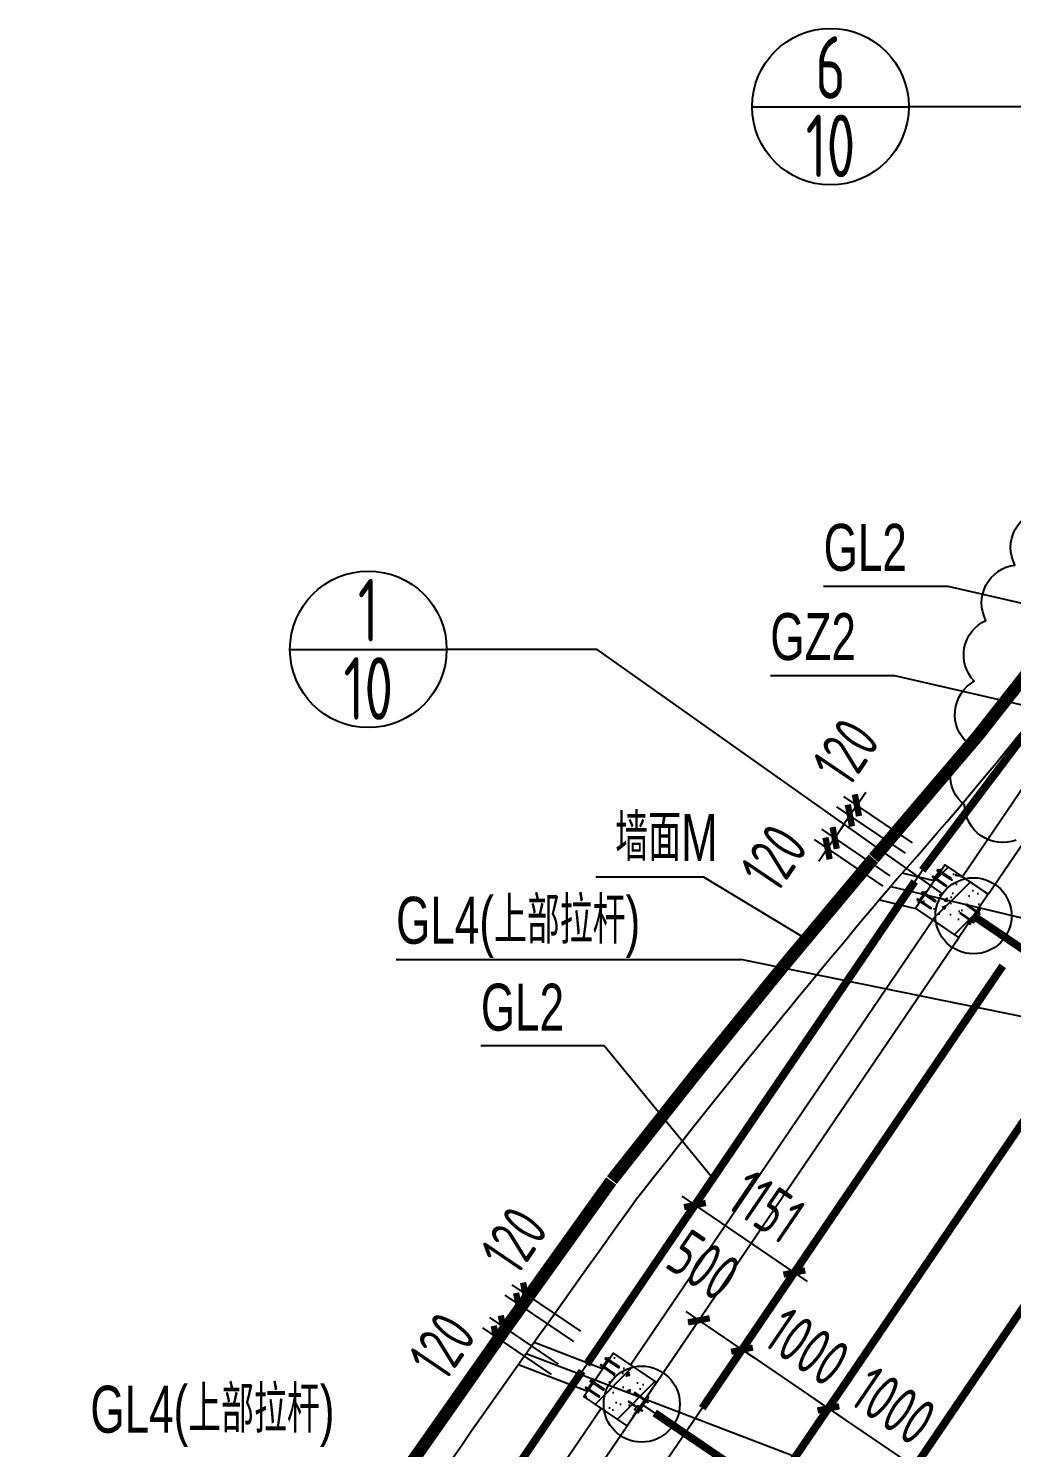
# Model space of a CAD drawing. Extents: x -803796 to -501762, y -1479216 to -846035.
# Drawn here: x -577903 to -568490, y -1372104 to -1358506 of the extents above; entities that cross this region are included whole.
import ezdxf
from ezdxf.enums import TextEntityAlignment as Align

# ---------------------------------------------------------------- set-up
doc = ezdxf.new("R2010")
doc.units = 0
doc.header["$LTSCALE"] = 1500
doc.linetypes.add('5102-12$0$5102-12$0$5102-12$0$DASH', pattern=[0.35, 0.25, -0.1])
doc.linetypes.add('XREF-GRID-04区$0$ACAD_ISO04W100', pattern=[30, 24, -3, 0, -3])
doc.layers.get('0').update_dxf_attribs({"linetype": 'CONTINUOUS'})
doc.layers.get('Defpoints').update_dxf_attribs({"linetype": 'CONTINUOUS'})
for name, color, linetype in [('AR-INT DECO', 140, 'CONTINUOUS'), ('COLUMN', 1, 'CONTINUOUS'), ('DIM', 3, 'CONTINUOUS'), ('HATCH', 254, 'CONTINUOUS'), ('M3', 2, 'CONTINUOUS'), ('P-WALL-NEW', 4, 'CONTINUOUS'), ('STPM_SBEAM_THICK', 2, 'CONTINUOUS'), ('struc', 161, 'CONTINUOUS'), ('TEXT', 7, 'CONTINUOUS'), ('THIN', 7, 'CONTINUOUS'), ('XREF-GRID-04区$0$A-DOTE', 14, 'XREF-GRID-04区$0$ACAD_ISO04W100')]:
    doc.layers.add(name, color=color, linetype=linetype)
doc.styles.add('TSSD_Dimension', font='Tssdeng.shx', dxfattribs={"width": 0.7, "bigfont": 'hztxt.shx'})
doc.styles.add('TSSD_Label', font='tj03-romans1.shx', dxfattribs={"width": 0.7, "bigfont": 'hztxt.shx'})
doc.styles.add('TSSD_Num', font='tssdeng.shx', dxfattribs={"width": 0.7, "bigfont": 'hztxt.shx'})
doc.dimstyles.new('TSSD_150_150', dxfattribs={"dimtxt": 450, "dimasz": 150, "dimexe": 150, "dimexo": 375, "dimgap": 150, "dimtad": 1, "dimdec": 0, "dimzin": 0, "dimdsep": 46, "dimtxsty": 'TSSD_Dimension', "dimblk": 'ARCHTICK', "dimblk1": 'ARCHTICK', "dimblk2": 'ARCHTICK', "dimcen": 0, "dimdle": 150, "dimclrt": 7, "dimadec": 0, "dimazin": 0, "dimtfac": 1, "dimtdec": 0, "dimtix": 1, "dimtmove": 2, "dimatfit": 3, "dimfxl": 1, "dimtolj": 1, "dimtzin": 0, "dimarcsym": 0})
pattern_1 = [(50, (-456399.1, -1515119.74), (358.6301, -31.37607), [37.5, -412.5]), (355, (-456399.1, -1515119.74), (-69.3757, 376.0961), [30, -330]), (100.4514, (-456369.22, -1515122.36), (289.2547, 344.7198), [31.8701, -350.57106]), (46.1842, (-456399.1, -1515019.74), (533.6205, -82.7595), [56.25, -618.75]), (96.6356, (-456354.64, -1515026.64), (467.3314, 487.059), [47.8051, -525.8565]), (351.1842, (-456399.1, -1515019.74), (467.331, 487.0593), [45, -495]), (21, (-456349.1, -1515044.74), (298.45353, -201.30945), [37.5, -412.5]), (326, (-456349.1, -1515044.74), (121.6577, 362.575), [30, -330]), (71.4514, (-456324.24, -1515061.5), (420.1113, 161.26525), [31.8701, -350.57106]), (37.5, (-456399.11, -1515119.74), (6.07993, 166.44693), [0, -326, 0, -335, 0, -331.25]), (7.5, (-456399.1, -1515119.74), (131.53477, 197.20586), [0, -191, 0, -318.5, 0, -126.25]), (327.5, (-456510.61, -1515119.74), (266.91122, -11.27744), [0, -125, 0, -390, 0, -517.5]), (317.5, (-456560.6, -1515119.74), (291.59308, 50.0525), [0, -162.5, 0, -259, 0, -367.5]), (45, (-456399.1, -1515119.74), (-176.7767, 176.7767), [])]

# ---------------------------------------------------------------- blocks, each defined once
blk = doc.blocks.new('ts_idx')
at = {"color": 0, "linetype": 'ByBlock', "lineweight": -2}
blk.add_line((-0.5, 0), (0.5, 0), dxfattribs=at)
blk.add_circle((0, 0), 0.5, dxfattribs=at)
at = {"color": 0, "linetype": 'ByBlock', "lineweight": -2, "style": 'TSSD_Num', "width": 0.7}
for tag, p in [('1', (0, 0.25)), ('A', (0, -0.25))]:
    blk.add_attdef(tag, text='', height=0.4, dxfattribs=at).set_placement(p, align=Align.MIDDLE_CENTER)
blk = doc.blocks.new('A$C0A93205B')
at = {"color": 6}
for points in [[(36, 0), (44, 0), (44, 156), (36, 156)], [(144, 0), (136, 0), (136, 156), (144, 156)], [(0, 22), (180, 22), (180, 38), (0, 38)]]:
    blk.add_lwpolyline(points, close=True, dxfattribs=at)
blk = doc.blocks.new('A$C6D4627A8')
blk.add_lwpolyline([(0, 122), (120, 122), (120, 132), (0, 132)], close=True)
at = {"layer": 'AR-INT DECO'}
for points in [[(14, 0), (26, 0), (26, 155), (14, 155)], [(106, 0), (94, 0), (94, 155), (106, 155)]]:
    blk.add_lwpolyline(points, close=True, dxfattribs=at)
blk = doc.blocks.new('_ArchTick')
at = {"color": 0, "linetype": 'ByBlock', "const_width": 0.4}
blk.add_lwpolyline([(-0.5, -0.5), (0.5, 0.5)], dxfattribs=at)
blk = doc.blocks.new('*D712')
at = {"layer": 'Defpoints', "color": 0, "transparency": 16777216}
for p in [(-571522, -1369780), (-570570, -1370426, -3), (-570570, -1370426)]:
    blk.add_point(p, dxfattribs=at)
at = {"layer": 'DIM', "color": 0, "lineweight": -2, "transparency": 16777216}
for p, q in [((-571646, -1369696), (-570446, -1370511)), ((-571733, -1370090), (-571606, -1369904)), ((-570781, -1370737), (-570654, -1370550))]:
    blk.add_line(p, q, dxfattribs=at)
at = {"layer": 'DIM', "color": 0, "lineweight": -2, "transparency": 16777216, "xscale": 150, "yscale": 150, "zscale": 150}
for p, rotation in [((-571522, -1369780), 145.826245079097), ((-570570, -1370426), 325.826245079097)]:
    blk.add_blockref('_ArchTick', p, dxfattribs=dict(at, rotation=rotation))
at = {"layer": 'DIM', "color": 7, "transparency": 16777216, "insert": (-570836, -1369793), "char_height": 450, "attachment_point": 5, "rotation": 325.8262, "style": 'TSSD_Dimension'}
blk.add_mtext('\\A1;1151', dxfattribs=at)
blk = doc.blocks.new('*D713')
at = {"layer": 'Defpoints', "color": 0, "transparency": 16777216}
for p in [(-570038, -1366048), (-569128, -1366521), (-569196, -1366620)]:
    blk.add_point(p, dxfattribs=at)
at = {"layer": 'DIM', "color": 0, "lineweight": -2, "transparency": 16777216}
for p, q in [((-569971, -1365949), (-569886, -1365825)), ((-569506, -1366410), (-570162, -1365964)), ((-569438, -1366310), (-570095, -1365865)), ((-569971, -1365949), (-570038, -1366048)), ((-570038, -1366048), (-570122, -1366172))]:
    blk.add_line(p, q, dxfattribs=at)
at = {"layer": 'DIM', "color": 0, "lineweight": -2, "transparency": 16777216, "xscale": 150, "yscale": 150, "zscale": 150}
for p, rotation in [((-569971, -1365949), 235.8262450790761), ((-570038, -1366048), 55.82624507907605)]:
    blk.add_blockref('_ArchTick', p, dxfattribs=dict(at, rotation=rotation))
at = {"layer": 'DIM', "color": 7, "transparency": 16777216, "insert": (-570077, -1365438), "char_height": 450, "attachment_point": 5, "rotation": 55.8262, "style": 'TSSD_Dimension'}
blk.add_mtext('\\A1;120', dxfattribs=at)
blk = doc.blocks.new('*D714')
at = {"layer": 'Defpoints', "color": 0, "transparency": 16777216}
for p in [(-570252, -1366363), (-569342, -1366835), (-569409, -1366935)]:
    blk.add_point(p, dxfattribs=at)
at = {"layer": 'DIM', "color": 0, "lineweight": -2, "transparency": 16777216}
for p, q in [((-569652, -1366625), (-570308, -1366179)), ((-570184, -1366263), (-570100, -1366139)), ((-569719, -1366724), (-570376, -1366278)), ((-570252, -1366363), (-570336, -1366487)), ((-570184, -1366263), (-570252, -1366363))]:
    blk.add_line(p, q, dxfattribs=at)
at = {"layer": 'DIM', "color": 0, "lineweight": -2, "transparency": 16777216, "xscale": 150, "yscale": 150, "zscale": 150}
for p, rotation in [((-570184, -1366263), 235.8262450791549), ((-570252, -1366363), 55.82624507915492)]:
    blk.add_blockref('_ArchTick', p, dxfattribs=dict(at, rotation=rotation))
at = {"layer": 'DIM', "color": 7, "transparency": 16777216, "insert": (-570766, -1366452), "char_height": 450, "attachment_point": 5, "rotation": 55.8262, "style": 'TSSD_Dimension'}
blk.add_mtext('\\A1;120', dxfattribs=at)
blk = doc.blocks.new('*D715')
at = {"layer": 'Defpoints', "color": 0, "transparency": 16777216}
for p in [(-573214, -1370726), (-572304, -1371199), (-572372, -1371298)]:
    blk.add_point(p, dxfattribs=at)
at = {"layer": 'DIM', "color": 0, "lineweight": -2, "transparency": 16777216}
for p, q in [((-572615, -1370988), (-573271, -1370543)), ((-573147, -1370627), (-573063, -1370503)), ((-572682, -1371088), (-573338, -1370642)), ((-573214, -1370726), (-573299, -1370851)), ((-573147, -1370627), (-573214, -1370726))]:
    blk.add_line(p, q, dxfattribs=at)
at = {"layer": 'DIM', "color": 0, "lineweight": -2, "transparency": 16777216, "xscale": 150, "yscale": 150, "zscale": 150}
for p, rotation in [((-573214, -1370726), 55.82624507907605), ((-573147, -1370627), 235.8262450790761)]:
    blk.add_blockref('_ArchTick', p, dxfattribs=dict(at, rotation=rotation))
at = {"layer": 'DIM', "color": 7, "transparency": 16777216, "insert": (-573253, -1370116), "char_height": 450, "attachment_point": 5, "rotation": 55.8262, "style": 'TSSD_Dimension'}
blk.add_mtext('\\A1;120', dxfattribs=at)
blk = doc.blocks.new('*D716')
at = {"layer": 'Defpoints', "color": 0, "transparency": 16777216}
for p in [(-573428, -1371041), (-572518, -1371514), (-572585, -1371613)]:
    blk.add_point(p, dxfattribs=at)
at = {"layer": 'DIM', "color": 0, "lineweight": -2, "transparency": 16777216}
for p, q in [((-572828, -1371303), (-573484, -1370857)), ((-573360, -1370942), (-573276, -1370817)), ((-572896, -1371402), (-573552, -1370957)), ((-573360, -1370942), (-573428, -1371041)), ((-573428, -1371041), (-573512, -1371165))]:
    blk.add_line(p, q, dxfattribs=at)
at = {"layer": 'DIM', "color": 0, "lineweight": -2, "transparency": 16777216, "xscale": 150, "yscale": 150, "zscale": 150}
for p, rotation in [((-573360, -1370942), 235.8262450791549), ((-573428, -1371041), 55.82624507915492)]:
    blk.add_blockref('_ArchTick', p, dxfattribs=dict(at, rotation=rotation))
at = {"layer": 'DIM', "color": 7, "transparency": 16777216, "insert": (-573942, -1371130), "char_height": 450, "attachment_point": 5, "rotation": 55.8262, "style": 'TSSD_Dimension'}
blk.add_mtext('\\A1;120', dxfattribs=at)
blk = doc.blocks.new('*D866')
at = {"layer": 'Defpoints', "color": 0, "transparency": 16777216}
for p in [(-571071, -1371165), (-572031, -1371687), (-571618, -1371969)]:
    blk.add_point(p, dxfattribs=at)
at = {"layer": 'DIM', "color": 0, "lineweight": -2, "transparency": 16777216}
for p, q in [((-571820, -1371377), (-571400, -1370760)), ((-571608, -1370799), (-570947, -1371250)), ((-571407, -1371659), (-570986, -1371042))]:
    blk.add_line(p, q, dxfattribs=at)
at = {"layer": 'DIM', "color": 0, "lineweight": -2, "transparency": 16777216, "xscale": 150, "yscale": 150, "zscale": 150}
for p, rotation in [((-571484, -1370884), 145.738070736935), ((-571071, -1371165), 325.738070736935)]:
    blk.add_blockref('_ArchTick', p, dxfattribs=dict(at, rotation=rotation))
at = {"layer": 'DIM', "color": 7, "transparency": 16777216, "insert": (-571438, -1370356), "char_height": 450, "attachment_point": 5, "rotation": 325.7381, "style": 'TSSD_Dimension'}
blk.add_mtext('\\A1;500', dxfattribs=at)
blk = doc.blocks.new('*D867')
at = {"layer": 'Defpoints', "color": 0, "transparency": 16777216}
for p in [(-570244, -1371728), (-571618, -1371969), (-570791, -1372531)]:
    blk.add_point(p, dxfattribs=at)
at = {"layer": 'DIM', "color": 0, "lineweight": -2, "transparency": 16777216}
for p, q in [((-571407, -1371659), (-570986, -1371042)), ((-571071, -1371165), (-571195, -1371081)), ((-571071, -1371165), (-570244, -1371728)), ((-570580, -1372222), (-570160, -1371604)), ((-570244, -1371728), (-570120, -1371813))]:
    blk.add_line(p, q, dxfattribs=at)
at = {"layer": 'DIM', "color": 0, "lineweight": -2, "transparency": 16777216, "xscale": 150, "yscale": 150, "zscale": 150}
for p, rotation in [((-571071, -1371165), 325.7380707367401), ((-570244, -1371728), 145.7380707367402)]:
    blk.add_blockref('_ArchTick', p, dxfattribs=dict(at, rotation=rotation))
at = {"layer": 'DIM', "color": 7, "transparency": 16777216, "insert": (-570446, -1371137), "char_height": 450, "attachment_point": 5, "rotation": 325.7381, "style": 'TSSD_Dimension'}
blk.add_mtext('\\A1;1000', dxfattribs=at)
blk = doc.blocks.new('*D868')
at = {"layer": 'Defpoints', "color": 0, "transparency": 16777216}
for p in [(-569418, -1372291), (-570791, -1372531), (-569965, -1373094)]:
    blk.add_point(p, dxfattribs=at)
at = {"layer": 'DIM', "color": 0, "lineweight": -2, "transparency": 16777216}
for p, q in [((-570580, -1372222), (-570160, -1371604)), ((-570244, -1371728), (-570368, -1371644)), ((-570244, -1371728), (-569418, -1372291)), ((-569754, -1372785), (-569333, -1372167)), ((-569418, -1372291), (-569294, -1372376))]:
    blk.add_line(p, q, dxfattribs=at)
at = {"layer": 'DIM', "color": 0, "lineweight": -2, "transparency": 16777216, "xscale": 150, "yscale": 150, "zscale": 150}
for p, rotation in [((-570244, -1371728), 325.7380707367401), ((-569418, -1372291), 145.7380707367402)]:
    blk.add_blockref('_ArchTick', p, dxfattribs=dict(at, rotation=rotation))
at = {"layer": 'DIM', "color": 7, "transparency": 16777216, "insert": (-569620, -1371700), "char_height": 450, "attachment_point": 5, "rotation": 325.7381, "style": 'TSSD_Dimension'}
blk.add_mtext('\\A1;1000', dxfattribs=at)

msp = doc.modelspace()

# ---------------------------------------------------------------- hatches: boundary and pattern name
at = {"layer": 'HATCH'}
h = msp.add_hatch(dxfattribs=at)
h.set_pattern_fill('ARMORED', color=256, scale=50, style=0)
h.set_pattern_definition(pattern_1)
h.paths.add_polyline_path([(-568714.6, -1366801.8), (-568995.4, -1367215.4), (-569409.1, -1366934.6), (-569128.2, -1366520.9)])
h = msp.add_hatch(dxfattribs=at)
h.set_pattern_fill('ARMORED', color=256, scale=50, style=0)
h.set_pattern_definition(pattern_1)
h.paths.add_polyline_path([(-571890.8, -1371480), (-572171.6, -1371893.6), (-572585.3, -1371612.8), (-572304.4, -1371199.1)])

# ---------------------------------------------------------------- linework, layer by layer
msp.add_lwpolyline([(-568445.6, -1366282.9, -0.5205671), (-568941.4, -1365945.1, -0.5205671), (-568905.2, -1365358, -0.5205671), (-568847.4, -1364760.8, -0.5205671), (-568736.1, -1364179.5, -0.5205671), (-568458.4, -1363647.6, -0.5205671), (-568180.7, -1363115.8, -0.5205671)], format="xyb")
at = {"layer": 'AR-INT DECO'}
for p, q in [((-563216, -1370837.1, -3.1), (-568855, -1367008.6, -3.1)), ((-566392.2, -1375515.3, -3.1), (-572031.2, -1371686.8, -3.1)), ((-571449.6, -1371721.8, -3.1), (-577902.8, -1381195.4, -3.1))]:
    msp.add_line(p, q, dxfattribs=at)
at = {"layer": 'AR-INT DECO', "linetype": '5102-12$0$5102-12$0$5102-12$0$DASH', "const_width": 120, "elevation": -3.1}
for points in [[(-569809.4, -1366455.9, 0.02916), (-566952.4, -1362818.3)], [(-569813.5, -1366460.6, 0.0104189), (-572316.9, -1369540.6)], [(-572323.5, -1369549.3, 0.00668), (-575280.2, -1373763.3)]]:
    msp.add_lwpolyline(points, format="xyb", dxfattribs=at)
at = {"layer": 'AR-INT DECO'}
for centre in [(-568855, -1367008.6, -3.1), (-572031.2, -1371686.8, -3.1)]:
    msp.add_circle(centre, 364.3, dxfattribs=at)
at = {"layer": 'COLUMN'}
for p, q in [((-569617.5, -1366974.4, -3.1), (-569168.1, -1366312.5, -3.1)), ((-572793.6, -1371652.6, -3.1), (-572344.3, -1370990.8, -3.1))]:
    msp.add_line(p, q, dxfattribs=at)
at = {"layer": 'COLUMN', "elevation": -3.1}
for points in [[(-568714.6, -1366801.8), (-568995.4, -1367215.4), (-569409.1, -1366934.6), (-569128.2, -1366520.9), (-568714.6, -1366801.8)], [(-571890.8, -1371480), (-572171.6, -1371893.6), (-572585.3, -1371612.8), (-572304.4, -1371199.1), (-571890.8, -1371480)]]:
    msp.add_lwpolyline(points, close=True, dxfattribs=at)
at = {"layer": 'HATCH'}
for p, q in [((-568714.6, -1366801.8, -3.1), (-568995.4, -1367215.4, -3.1)), ((-572171.6, -1371893.6, -3.1), (-571890.8, -1371480, -3.1))]:
    msp.add_line(p, q, dxfattribs=at)
at = {"layer": 'M3'}
msp.add_line((-568714.6, -1366801.8, -3.1), (-568962.8, -1366633.2, -3.1), dxfattribs=at)
at = {"layer": 'P-WALL-NEW'}
for centre, radius, start, end in [((-599540.9, -1340163.1, -3.1), 39989.6, 318.51234, 325.19342), ((-497168.2, -1428063.3, -3.1), 94948.3, 139.702262, 142.090003), ((-416099.8, -1482305.1, -3.1), 192364.7, 144.179814, 145.710734)]:
    msp.add_arc(centre, radius, start, end, dxfattribs=at)
at = {"layer": 'STPM_SBEAM_THICK', "const_width": 75, "elevation": -3.1}
for points in [[(-569344.8, -1366572.9), (-565687.2, -1361715.1)], [(-572558.1, -1371305.8), (-569417.4, -1366679.7)], [(-568855, -1367008.6), (-566779.1, -1368418)], [(-568575.1, -1367488), (-571452.2, -1371725.6)], [(-567747.8, -1368049.7), (-570624.8, -1372287.3)], [(-566920.4, -1368611.4), (-569797.5, -1372849)], [(-575568.3, -1375739.4), (-572602, -1371370.4)], [(-571907.1, -1371771.1), (-569964.3, -1373093.8)]]:
    msp.add_lwpolyline(points, dxfattribs=at)
at = {"layer": 'struc', "linetype": 'ByBlock'}
for p, q in [((-568954.5, -1366621, -3.1), (-565704.3, -1361833.8, -3.1)), ((-568711.6, -1366797.3, -3.1), (-565425.7, -1361957.6, -3.1)), ((-569231.8, -1366673.4, -3.1), (-569537, -1366600.5, -3.1)), ((-569755.7, -1366856.8, -3.1), (-569397.9, -1366942.2, -3.1)), ((-572139, -1371311.5, -3.1), (-569243.6, -1367046.9, -3.1)), ((-571890.8, -1371480, -3.1), (-568995.4, -1367215.4, -3.1)), ((-572400.3, -1371350.5, -3.1), (-573061.8, -1371097.6, -3.1)), ((-573210.9, -1371308.2, -3.1), (-572555.5, -1371558.8, -3.1)), ((-575124.1, -1375708.3, -3.1), (-572419.8, -1371725.1, -3.1)), ((-574875.9, -1375876.8, -3.1), (-572171.6, -1371893.6, -3.1))]:
    msp.add_line(p, q, dxfattribs=at)
at = {"layer": 'TEXT'}
for p, q in [((-569099, -1363853.8, -3.1), (-570289.6, -1363853.8, -3.1)), ((-567563.2, -1364206.7, -3.1), (-569099, -1363853.8, -3.1)), ((-569609.3, -1364708.7, -3.2), (-570799.9, -1364708.7, -3.2)), ((-568073.5, -1365061.6, -3.2), (-569609.3, -1364708.7, -3.2)), ((-572472.1, -1366633.8, -3.1), (-571444.4, -1366633.8, -3.1)), ((-570458.7, -1367229.5, -3.1), (-571444.4, -1366633.8, -3.1)), ((-574382.4, -1367426.6, -3.1), (-571083.9, -1367426.6, -3.1)), ((-567020.5, -1368254.1, -3.1), (-571083.9, -1367426.6, -3.1)), ((-572392.3, -1368253, -3.1), (-573570.9, -1368253, -3.1)), ((-571349.4, -1369525.4, -3.1), (-572392.3, -1368253, -3.1))]:
    msp.add_line(p, q, dxfattribs=at)
at = {"layer": 'THIN'}
for p, q in [((-568032.5, -1359256.4, -3.1), (-569474.1, -1359256.4, -3.1)), ((-572457.2, -1364456, -3.1), (-573898.8, -1364456, -3.1)), ((-569152.3, -1366797.9, -3.1), (-572457.2, -1364456, -3.1))]:
    msp.add_line(p, q, dxfattribs=at)
at = {"layer": 'XREF-GRID-04区$0$A-DOTE', "ltscale": 0.1}
for p, q in [((-569647.3, -1366728.4, -3.1), (-562820.9, -1368357.7, -3.1)), ((-573136.4, -1371202.9, -3.1), (-559667, -1376352.8, -3.1))]:
    msp.add_line(p, q, dxfattribs=at)

# ---------------------------------------------------------------- block references
for name, p, rotation in [('A$C6D4627A8', (-569128.3, -1366738.4, -3.1), 55.82624511253548), ('A$C0A93205B', (-568873.7, -1367104.7, -3.1), 55.82619030051226), ('A$C6D4627A8', (-572304.5, -1371416.7, -3.1), 55.82624511253548), ('A$C0A93205B', (-572049.9, -1371782.9, -3.1), 55.82619030051226)]:
    msp.add_blockref(name, p, dxfattribs=dict(rotation=rotation))
at = {"xscale": -1, "rotation": 55.82613548850955}
for p in [(-569206.9, -1366854.3, -3.1), (-572383.1, -1371532.5, -3.1)]:
    msp.add_blockref('A$C6D4627A8', p, dxfattribs=at)
at = {"layer": 'THIN'}
ref = msp.add_blockref('ts_idx', (-570224.1, -1359256.4, -3.1), dxfattribs=dict(at, xscale=1500, yscale=1500, zscale=1500))
ref.add_attrib('1', '6', dxfattribs={"height": 600, "style": 'TSSD_Num', "width": 0.7}).set_placement((-570224.1, -1358881.4, -3.1), align=Align.MIDDLE_CENTER)
ref.add_attrib('-', '10', dxfattribs={"height": 600, "style": 'TSSD_Num', "width": 0.7}).set_placement((-570224.1, -1359631.4, -3.1), align=Align.MIDDLE_CENTER)
ref = msp.add_blockref('ts_idx', (-574648.8, -1364456, -3.1), dxfattribs=dict(at, xscale=1500, yscale=1500, zscale=1500))
ref.add_attrib('1', '1', dxfattribs={"height": 600, "style": 'TSSD_Num', "width": 0.7}).set_placement((-574648.8, -1364081, -3.1), align=Align.MIDDLE_CENTER)
ref.add_attrib('-', '10', dxfattribs={"height": 600, "style": 'TSSD_Num', "width": 0.7}).set_placement((-574648.8, -1364831, -3.1), align=Align.MIDDLE_CENTER)

# ---------------------------------------------------------------- texts
at = {"layer": 'TEXT', "style": 'TSSD_Label', "width": 0.7}
for s, p in [('GL2', (-570289.6, -1363703.8, -3.1)), ('GZ2', (-570799.9, -1364558.7, -3.2)), ('墙面M', (-572284.4, -1366483.8, -3.1)), ('GL4(上部拉杆)', (-574382.4, -1367276.6, -3.1)), ('GL2', (-573570.9, -1368108.9, -3.1)), ('GL4(上部拉杆)', (-577309.3, -1371961, -3.1))]:
    msp.add_text(s, height=450, dxfattribs=at).set_placement(p)

# ---------------------------------------------------------------- dimensions: what is measured, and where the dimension line sits
at = {"layer": 'DIM'}
for base, p1, p2, angle, picture, middle in [((-570038.1, -1366048.2), (-569128.2, -1366520.9), (-569195.6, -1366620.2), 235.82625, '*D713', (-570077.1, -1365438.1)), ((-570251.5, -1366362.6), (-569341.7, -1366835.3), (-569409.1, -1366934.6), 235.82625, '*D714', (-570765.6, -1366452.2)), ((-573214.2, -1370726.4, -3.1), (-572304.4, -1371199.1, -3.1), (-572371.8, -1371298.4, -3.1), 235.82625, '*D715', (-573253.3, -1370116.3, -3.1)), ((-571070.6, -1371165.5), (-572031.2, -1371686.8), (-571617.6, -1371968.5), 325.73807, '*D866', (-571438.2, -1370355.9)), ((-573427.7, -1371040.8, -3.1), (-572517.9, -1371513.5, -3.1), (-572585.3, -1371612.8, -3.1), 235.82625, '*D716', (-573941.8, -1371130.4, -3.1))]:
    dim = msp.add_linear_dim(base=base, p1=p1, p2=p2, angle=angle, dimstyle='TSSD_150_150', dxfattribs=at)
    dim.commit()
    dim.dimension.update_dxf_attribs({"geometry": picture, "text_midpoint": middle, "dimtype": 161})
dim = msp.add_aligned_dim(p1=(-571522.2, -1369779.9), p2=(-570570.1, -1370426.4, -3.1), distance=0, dimstyle='TSSD_150_150', dxfattribs=at)
dim.commit()
dim.dimension.update_dxf_attribs({"geometry": '*D712', "text_midpoint": (-570835.5, -1369792.9)})
for base, p1, p2, picture, middle in [((-570244.2, -1371728.5), (-571617.6, -1371968.5), (-570791.2, -1372531.5), '*D867', (-570446.3, -1371137.1)), ((-569417.7, -1372291.4), (-570791.2, -1372531.5), (-569964.7, -1373094.5), '*D868', (-569619.8, -1371700))]:
    dim = msp.add_linear_dim(base=base, p1=p1, p2=p2, angle=145.73807, dimstyle='TSSD_150_150', dxfattribs=at)
    dim.commit()
    dim.dimension.update_dxf_attribs({"geometry": picture, "text_midpoint": middle})

doc.saveas('drawing.dxf')
